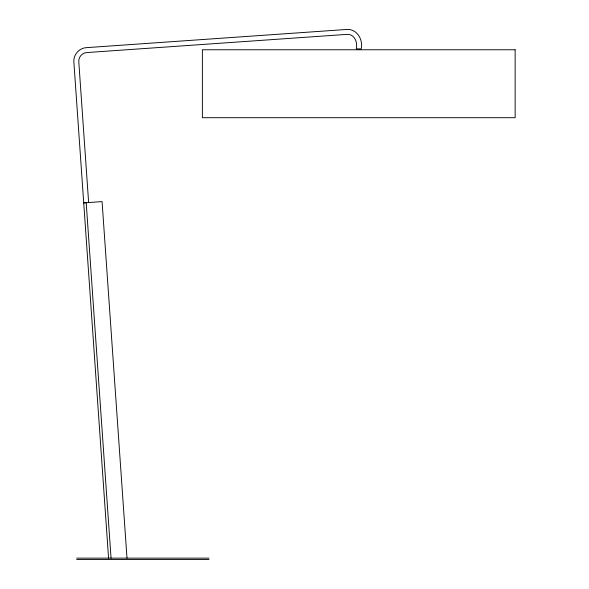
<?xml version="1.0" encoding="UTF-8"?>
<svg xmlns="http://www.w3.org/2000/svg" width="589" height="589" viewBox="0 0 589 589"><rect width="100%" height="100%" fill="white"/><g stroke="black" fill="none" stroke-linecap="round" stroke-linejoin="round"><path stroke-width="0.88" d="M83.719 202.888L102.074 201.607L127.003 558.136M83.719 202.719L86.193 202.719L111.049 558.136M76.666 558.136L208.992 558.136M76.666 559.55L208.992 559.55M88.63 202.542L78.786 61.712C78.352 57.052 82.327 52.627 87.003 52.546L346.774 34.383C354.357 33.691 358.002 42.496 356.242 48.872L361.16 48.872C363.398 39.625 356.787 28.559 346.582 29.465L86.576 47.643C79.353 47.871 73.272 54.696 73.861 61.889L108.567 558.136M515.147 49.77L202.373 49.77L202.373 117.704L515.147 117.704L515.147 49.77"/></g></svg>
